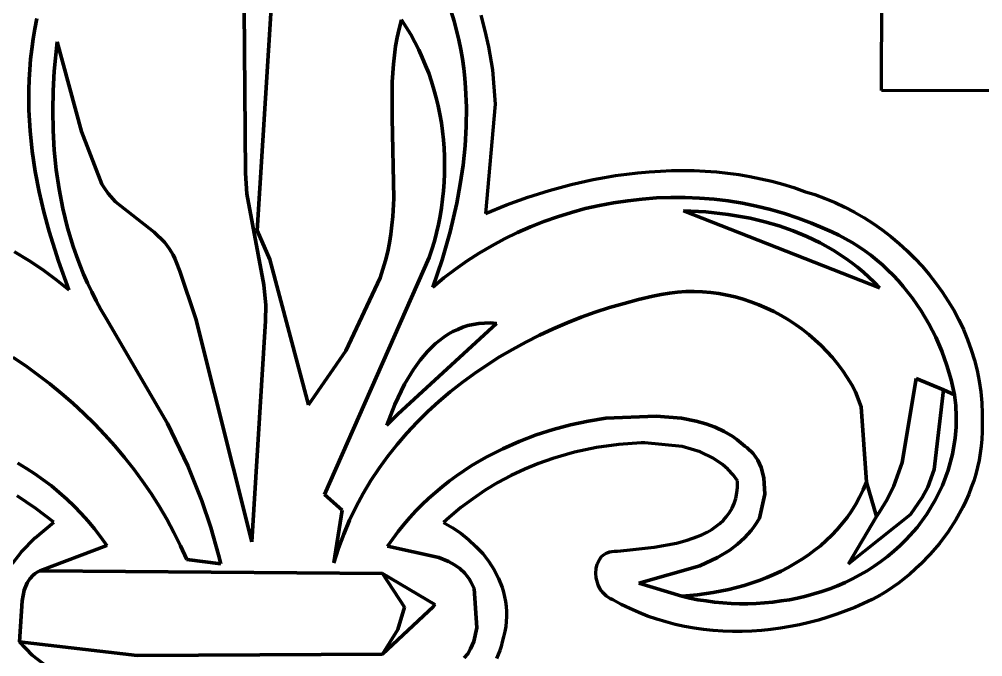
# Model space of a CAD drawing. Header units: millimetres. Extents: x 0.18 to 6.32, y 4.4 to 10.2.
# Drawn here: x 1.301 to 2.471, y 8.912 to 9.686 of the extents above; entities that cross this region are included whole.
import ezdxf

# ---------------------------------------------------------------- set-up
doc = ezdxf.new("R2010")
doc.units = ezdxf.units.MM
for name, color, linetype, lineweight in [('color#004f00ff', 7, 'CONTINUOUS', 100), ('color#0b6800ff', 7, 'CONTINUOUS', 100), ('color#86026eff', 7, 'CONTINUOUS', 100), ('color#b36001ff', 7, 'CONTINUOUS', 100), ('color#ba871eff', 7, 'CONTINUOUS', 100), ('color#fdfdfaff', 7, 'CONTINUOUS', 100)]:
    doc.layers.add(name, color=color, linetype=linetype, lineweight=lineweight)

msp = doc.modelspace()

# ---------------------------------------------------------------- linework, layer by layer
at = {"layer": 'color#004f00ff'}
for p, q in [((1.8289, 9.6841), (1.8254, 9.6955)), ((1.8612, 9.6912), (1.8662, 9.6721)), ((1.3221, 9.6871), (1.3196, 9.6748)), ((1.8319, 9.6726), (1.8289, 9.6841)), ((1.3196, 9.6748), (1.3175, 9.6625)), ((1.8346, 9.6611), (1.8319, 9.6726)), ((1.8662, 9.6721), (1.8704, 9.6528)), ((1.3175, 9.6625), (1.3157, 9.6501)), ((1.8369, 9.6496), (1.8346, 9.6611)), ((1.3157, 9.6501), (1.3143, 9.6377)), ((1.8388, 9.638), (1.8369, 9.6496)), ((1.8704, 9.6528), (1.8754, 9.625)), ((1.3143, 9.6377), (1.3133, 9.6253)), ((1.8405, 9.6263), (1.8388, 9.638)), ((1.3133, 9.6253), (1.3126, 9.6129)), ((1.8418, 9.6147), (1.8405, 9.6263)), ((1.8754, 9.625), (1.8785, 9.5832)), ((1.3126, 9.6129), (1.3122, 9.6005)), ((1.8427, 9.603), (1.8418, 9.6147)), ((1.3122, 9.6005), (1.3121, 9.5881)), ((1.8437, 9.5796), (1.8427, 9.603)), ((1.3121, 9.5881), (1.3124, 9.5757)), ((1.3124, 9.5757), (1.3138, 9.5508)), ((1.8435, 9.5561), (1.8437, 9.5796)), ((1.8785, 9.5832), (1.867, 9.4505)), ((1.3138, 9.5508), (1.3164, 9.5261)), ((1.8421, 9.5326), (1.8435, 9.5561)), ((1.8397, 9.5092), (1.8421, 9.5326)), ((1.3164, 9.5261), (1.32, 9.5014)), ((1.8363, 9.4859), (1.8397, 9.5092)), ((1.32, 9.5014), (1.3247, 9.4768)), ((1.971, 9.4854), (1.9978, 9.4915)), ((1.9978, 9.4915), (2.0113, 9.494)), ((2.0113, 9.494), (2.0248, 9.4963)), ((2.0248, 9.4963), (2.0384, 9.4982)), ((2.0384, 9.4982), (2.052, 9.4998)), ((2.052, 9.4998), (2.0656, 9.501)), ((2.0656, 9.501), (2.0793, 9.5019)), ((2.0793, 9.5019), (2.0929, 9.5024)), ((2.0929, 9.5024), (2.1066, 9.5026)), ((2.1066, 9.5026), (2.1202, 9.5024)), ((2.1202, 9.5024), (2.1338, 9.5018)), ((2.1338, 9.5018), (2.1475, 9.5008)), ((2.1475, 9.5008), (2.161, 9.4994)), ((2.161, 9.4994), (2.1746, 9.4975)), ((2.1746, 9.4975), (2.1881, 9.4953)), ((2.1881, 9.4953), (2.2015, 9.4926)), ((2.2015, 9.4926), (2.2149, 9.4894)), ((1.832, 9.4627), (1.8363, 9.4859)), ((1.9444, 9.4782), (1.971, 9.4854)), ((2.2149, 9.4894), (2.2282, 9.4858)), ((2.2282, 9.4858), (2.2414, 9.4818)), ((2.2414, 9.4818), (2.2546, 9.4772)), ((1.3247, 9.4768), (1.3303, 9.4525)), ((1.8924, 9.4607), (1.9182, 9.47)), ((1.9182, 9.47), (1.9444, 9.4782)), ((2.0571, 9.4679), (2.0397, 9.4659)), ((2.0746, 9.4692), (2.0571, 9.4679)), ((2.0921, 9.4698), (2.0746, 9.4692)), ((2.1096, 9.4698), (2.0921, 9.4698)), ((2.127, 9.4691), (2.1096, 9.4698)), ((2.1445, 9.4677), (2.127, 9.4691)), ((2.1618, 9.4656), (2.1445, 9.4677)), ((2.2546, 9.4772), (2.2671, 9.4733)), ((2.2671, 9.4733), (2.2795, 9.4687)), ((2.2795, 9.4687), (2.2916, 9.4637)), ((1.824, 9.4282), (1.832, 9.4627)), ((1.867, 9.4505), (1.8924, 9.4607)), ((1.9881, 9.4562), (1.9712, 9.4516)), ((2.0052, 9.4601), (1.9881, 9.4562)), ((2.0224, 9.4633), (2.0052, 9.4601)), ((2.0397, 9.4659), (2.0224, 9.4633)), ((2.1791, 9.4628), (2.1618, 9.4656)), ((2.1962, 9.4594), (2.1791, 9.4628)), ((2.2132, 9.4552), (2.1962, 9.4594)), ((2.2916, 9.4637), (2.3035, 9.458)), ((2.3035, 9.458), (2.3152, 9.4519)), ((1.3303, 9.4525), (1.3368, 9.4283)), ((1.9544, 9.4464), (1.9379, 9.4406)), ((1.9712, 9.4516), (1.9544, 9.4464)), ((2.23, 9.4504), (2.2132, 9.4552)), ((2.2466, 9.4448), (2.23, 9.4504)), ((2.263, 9.4386), (2.2466, 9.4448)), ((2.3152, 9.4519), (2.3266, 9.4453)), ((2.3266, 9.4453), (2.3378, 9.4381)), ((1.9216, 9.4342), (1.9056, 9.4271)), ((1.9379, 9.4406), (1.9216, 9.4342)), ((2.2792, 9.4316), (2.263, 9.4386)), ((2.3378, 9.4381), (2.3486, 9.4305)), ((1.3368, 9.4283), (1.3481, 9.3925)), ((1.8142, 9.3941), (1.824, 9.4282)), ((1.9056, 9.4271), (1.8899, 9.4195)), ((2.2877, 9.4279), (2.2792, 9.4316)), ((2.2961, 9.4239), (2.2877, 9.4279)), ((2.3043, 9.4196), (2.2961, 9.4239)), ((2.3486, 9.4305), (2.3591, 9.4225)), ((2.3591, 9.4225), (2.3692, 9.414)), ((1.8745, 9.4112), (1.8594, 9.4023)), ((1.8899, 9.4195), (1.8745, 9.4112)), ((2.3122, 9.415), (2.3043, 9.4196)), ((2.32, 9.4101), (2.3122, 9.415)), ((2.3276, 9.405), (2.32, 9.4101)), ((2.3692, 9.414), (2.379, 9.4051)), ((1.3122, 9.3933), (1.2949, 9.4036)), ((1.8594, 9.4023), (1.8447, 9.3928)), ((2.3349, 9.3995), (2.3276, 9.405)), ((2.3421, 9.3938), (2.3349, 9.3995)), ((2.379, 9.4051), (2.3884, 9.3958)), ((1.3289, 9.3821), (1.3122, 9.3933)), ((1.3481, 9.3925), (1.3609, 9.3574)), ((1.803, 9.3607), (1.8142, 9.3941)), ((1.8447, 9.3928), (1.8304, 9.3827)), ((2.349, 9.3878), (2.3421, 9.3938)), ((2.3557, 9.3816), (2.349, 9.3878)), ((2.3884, 9.3958), (2.3974, 9.3862)), ((2.3974, 9.3862), (2.406, 9.3761)), ((1.3452, 9.3701), (1.3289, 9.3821)), ((1.8304, 9.3827), (1.8164, 9.372)), ((2.3621, 9.3752), (2.3557, 9.3816)), ((2.3684, 9.3685), (2.3621, 9.3752)), ((2.406, 9.3761), (2.4141, 9.3657)), ((1.3609, 9.3574), (1.3452, 9.3701)), ((1.8164, 9.372), (1.803, 9.3607)), ((2.3744, 9.3616), (2.3684, 9.3685)), ((2.4141, 9.3657), (2.4218, 9.355)), ((2.3857, 9.3473), (2.3744, 9.3616)), ((2.4218, 9.355), (2.429, 9.344)), ((2.3961, 9.3322), (2.3857, 9.3473)), ((2.429, 9.344), (2.4356, 9.3327)), ((2.4055, 9.3164), (2.3961, 9.3322)), ((2.4356, 9.3327), (2.4418, 9.3211)), ((2.4138, 9.3), (2.4055, 9.3164)), ((2.4418, 9.3211), (2.4474, 9.3093)), ((2.4474, 9.3093), (2.4525, 9.2972)), ((2.4211, 9.2831), (2.4138, 9.3)), ((2.4525, 9.2972), (2.4569, 9.2849)), ((2.4273, 9.2658), (2.4211, 9.2831)), ((2.4569, 9.2849), (2.4608, 9.2723)), ((2.4608, 9.2723), (2.464, 9.2596)), ((2.4325, 9.2481), (2.4273, 9.2658)), ((2.464, 9.2596), (2.4666, 9.2467)), ((2.4365, 9.2302), (2.4325, 9.2481)), ((2.4666, 9.2467), (2.4686, 9.2337)), ((2.4686, 9.2337), (2.4698, 9.2205)), ((2.4381, 9.2171), (2.4365, 9.2302)), ((2.4388, 9.2039), (2.4381, 9.2171)), ((2.4698, 9.2205), (2.4704, 9.2072)), ((1.9917, 9.1981), (2.0132, 9.2015)), ((2.0132, 9.2015), (2.0743, 9.204)), ((2.0743, 9.204), (2.105, 9.2016)), ((2.105, 9.2016), (2.1229, 9.1981)), ((2.4386, 9.1907), (2.4388, 9.2039)), ((2.4704, 9.2072), (2.4702, 9.1938)), ((1.9284, 9.1813), (1.9492, 9.188)), ((1.9492, 9.188), (1.9703, 9.1936)), ((1.9703, 9.1936), (1.9917, 9.1981)), ((2.1229, 9.1981), (2.1346, 9.1949)), ((2.1346, 9.1949), (2.1459, 9.1907)), ((2.1459, 9.1907), (2.1568, 9.1855)), ((2.4375, 9.1775), (2.4386, 9.1907)), ((2.4702, 9.1938), (2.4702, 9.185)), ((1.908, 9.1735), (1.9284, 9.1813)), ((2.1568, 9.1855), (2.1672, 9.1793)), ((2.1672, 9.1793), (2.1723, 9.1758)), ((2.1723, 9.1758), (2.1772, 9.1719)), ((2.4341, 9.1579), (2.4375, 9.1775)), ((2.4698, 9.1763), (2.4691, 9.1677)), ((2.4702, 9.185), (2.4698, 9.1763)), ((1.8686, 9.1547), (1.888, 9.1646)), ((1.888, 9.1646), (1.908, 9.1735)), ((2.0018, 9.1661), (1.975, 9.1604)), ((2.0288, 9.1699), (2.0018, 9.1661)), ((2.0561, 9.1718), (2.0288, 9.1699)), ((2.0605, 9.1718), (2.0561, 9.1718)), ((2.1057, 9.1674), (2.0605, 9.1718)), ((2.1275, 9.1609), (2.1057, 9.1674)), ((2.1772, 9.1719), (2.182, 9.1677)), ((2.182, 9.1677), (2.1848, 9.1657)), ((2.1848, 9.1657), (2.192, 9.1587)), ((2.4691, 9.1677), (2.4679, 9.1591)), ((1.8591, 9.1493), (1.8686, 9.1547)), ((1.9487, 9.1528), (1.9315, 9.1466)), ((1.975, 9.1604), (1.9487, 9.1528)), ((2.1436, 9.1531), (2.1275, 9.1609)), ((2.1547, 9.1455), (2.1436, 9.1531)), ((2.192, 9.1587), (2.1976, 9.1507)), ((2.429, 9.1387), (2.4341, 9.1579)), ((2.4679, 9.1591), (2.4664, 9.1505)), ((1.2987, 9.147), (1.3093, 9.1406)), ((1.3093, 9.1406), (1.3196, 9.1339)), ((1.8406, 9.1378), (1.8497, 9.1437)), ((1.8497, 9.1437), (1.8591, 9.1493)), ((1.9315, 9.1466), (1.9147, 9.1397)), ((2.1614, 9.1396), (2.1547, 9.1455)), ((2.1976, 9.1507), (2.2017, 9.1419)), ((2.2017, 9.1419), (2.2051, 9.1293)), ((2.4646, 9.1421), (2.4624, 9.1337)), ((2.4664, 9.1505), (2.4646, 9.1421)), ((1.3196, 9.1339), (1.3298, 9.1268)), ((1.8229, 9.1251), (1.8316, 9.1316)), ((1.8316, 9.1316), (1.8406, 9.1378)), ((1.8982, 9.132), (1.8821, 9.1234)), ((1.9147, 9.1397), (1.8982, 9.132)), ((2.1676, 9.1329), (2.1614, 9.1396)), ((2.1731, 9.1254), (2.1676, 9.1329)), ((2.2051, 9.1293), (2.2061, 9.1093)), ((2.422, 9.12), (2.429, 9.1387)), ((2.4624, 9.1337), (2.4599, 9.1254)), ((1.3298, 9.1268), (1.3396, 9.1193)), ((1.3396, 9.1193), (1.3491, 9.1115)), ((1.806, 9.1115), (1.8143, 9.1184)), ((1.8143, 9.1184), (1.8229, 9.1251)), ((1.8821, 9.1234), (1.8665, 9.1141)), ((2.1722, 9.1108), (2.173, 9.1179)), ((2.173, 9.1179), (2.1731, 9.1254)), ((2.4133, 9.102), (2.422, 9.12)), ((2.457, 9.1173), (2.4539, 9.1092)), ((2.4599, 9.1254), (2.457, 9.1173)), ((1.3208, 9.0921), (1.298, 9.1075)), ((1.3491, 9.1115), (1.3584, 9.1034)), ((1.7978, 9.1042), (1.806, 9.1115)), ((1.8665, 9.1141), (1.8514, 9.1039)), ((2.1709, 9.1043), (2.1722, 9.1108)), ((2.2061, 9.1093), (2.1999, 9.0803)), ((2.4539, 9.1092), (2.4504, 9.1013)), ((1.3584, 9.1034), (1.3673, 9.0949)), ((1.3673, 9.0949), (1.376, 9.086)), ((1.7823, 9.089), (1.7899, 9.0967)), ((1.7899, 9.0967), (1.7978, 9.1042)), ((1.8514, 9.1039), (1.8368, 9.093)), ((2.1664, 9.0924), (2.1689, 9.0981)), ((2.1689, 9.0981), (2.1709, 9.1043)), ((2.403, 9.085), (2.4133, 9.102)), ((2.4467, 9.0935), (2.4383, 9.0782)), ((2.4504, 9.1013), (2.4467, 9.0935)), ((1.3425, 9.0752), (1.3208, 9.0921)), ((1.376, 9.086), (1.3842, 9.0767)), ((1.7749, 9.081), (1.7823, 9.089)), ((1.8368, 9.093), (1.8228, 9.0812)), ((2.1559, 9.0778), (2.1598, 9.0823)), ((2.1598, 9.0823), (2.1634, 9.0872)), ((2.1634, 9.0872), (2.1664, 9.0924)), ((2.3911, 9.069), (2.403, 9.085)), ((1.3199, 9.0565), (1.3425, 9.0752)), ((1.3842, 9.0767), (1.3921, 9.0671)), ((1.7609, 9.0641), (1.7677, 9.0727)), ((1.7677, 9.0727), (1.7749, 9.081)), ((1.8228, 9.0812), (1.816, 9.0751)), ((1.816, 9.0751), (1.8266, 9.0689)), ((2.1417, 9.0664), (2.1468, 9.0699)), ((2.1468, 9.0699), (2.1515, 9.0737)), ((2.1515, 9.0737), (2.1559, 9.0778)), ((2.1933, 9.07), (2.1896, 9.0653)), ((2.1967, 9.075), (2.1933, 9.07)), ((2.1999, 9.0803), (2.1967, 9.075)), ((2.4383, 9.0782), (2.4289, 9.0636)), ((1.3921, 9.0671), (1.3997, 9.0572)), ((1.7543, 9.0553), (1.7609, 9.0641)), ((1.8266, 9.0689), (1.8368, 9.062)), ((1.8368, 9.062), (1.8464, 9.0543)), ((2.1246, 9.0579), (2.1305, 9.0604)), ((2.1305, 9.0604), (2.1362, 9.0633)), ((2.1362, 9.0633), (2.1417, 9.0664)), ((2.1896, 9.0653), (2.1817, 9.0565)), ((2.3778, 9.0543), (2.3911, 9.069)), ((2.4289, 9.0636), (2.4185, 9.0496)), ((1.3034, 9.0393), (1.3199, 9.0565)), ((1.4068, 9.0469), (1.3255, 9.0163)), ((1.3997, 9.0572), (1.4068, 9.0469)), ((1.748, 9.0463), (1.7543, 9.0553)), ((1.8104, 9.0325), (1.748, 9.0463)), ((1.8464, 9.0543), (1.8553, 9.046)), ((2.0718, 9.0451), (2.0989, 9.05)), ((2.0989, 9.05), (2.112, 9.0535)), ((2.112, 9.0535), (2.1246, 9.0579)), ((2.1731, 9.0486), (2.1638, 9.0415)), ((2.1817, 9.0565), (2.1731, 9.0486)), ((2.363, 9.0402), (2.3706, 9.0471)), ((2.3706, 9.0471), (2.3778, 9.0543)), ((2.4185, 9.0496), (2.4072, 9.0364)), ((1.2925, 9.0251), (1.3034, 9.0393)), ((1.8553, 9.046), (1.8635, 9.0371)), ((1.8635, 9.0371), (1.8709, 9.0276)), ((2.008, 9.0335), (2.01, 9.0353)), ((2.01, 9.0353), (2.0122, 9.0368)), ((2.0122, 9.0368), (2.0147, 9.0382)), ((2.0147, 9.0382), (2.0175, 9.0392)), ((2.0175, 9.0392), (2.0205, 9.0399)), ((2.0205, 9.0399), (2.0237, 9.0403)), ((2.0237, 9.0403), (2.0273, 9.0403)), ((2.0273, 9.0403), (2.0391, 9.0415)), ((2.0391, 9.0415), (2.0718, 9.0451)), ((2.1638, 9.0415), (2.1488, 9.0323)), ((2.3552, 9.0337), (2.363, 9.0402)), ((2.4072, 9.0364), (2.3951, 9.0238)), ((1.822, 9.0277), (1.8104, 9.0325)), ((1.8292, 9.0237), (1.822, 9.0277)), ((1.8358, 9.019), (1.8292, 9.0237)), ((1.8709, 9.0276), (1.8773, 9.0175)), ((2.0012, 9.0191), (2.0026, 9.0245)), ((2.0026, 9.0245), (2.0048, 9.0293)), ((2.0048, 9.0293), (2.008, 9.0335)), ((2.1488, 9.0323), (2.1273, 9.0223)), ((2.3389, 9.0218), (2.3472, 9.0276)), ((2.3472, 9.0276), (2.3552, 9.0337)), ((2.3951, 9.0238), (2.3822, 9.0122)), ((1.3198, 9.013), (1.3174, 9.011)), ((1.3225, 9.0147), (1.3198, 9.013)), ((1.3255, 9.0163), (1.3225, 9.0147)), ((1.8417, 9.0133), (1.8358, 9.019)), ((1.8444, 9.0102), (1.8417, 9.0133)), ((1.8773, 9.0175), (1.8828, 9.007)), ((2.0008, 9.0135), (2.0012, 9.0191)), ((2.0013, 9.0078), (2.0008, 9.0135)), ((2.1273, 9.0223), (2.053, 9.0013)), ((2.3128, 9.0066), (2.3217, 9.0113)), ((2.3217, 9.0113), (2.3304, 9.0164)), ((2.3304, 9.0164), (2.3389, 9.0218)), ((2.3822, 9.0122), (2.3686, 9.0014)), ((1.3101, 9.0015), (1.3066, 8.9929)), ((1.3133, 9.0066), (1.3101, 9.0015)), ((1.3174, 9.011), (1.3133, 9.0066)), ((1.8469, 9.0067), (1.8444, 9.0102)), ((1.8491, 9.003), (1.8469, 9.0067)), ((1.8512, 8.999), (1.8491, 9.003)), ((1.8828, 9.007), (1.8871, 8.996)), ((2.0037, 8.9993), (2.0013, 9.0078)), ((2.053, 9.0013), (2.1054, 8.9853)), ((2.2944, 8.9982), (2.3037, 9.0022)), ((2.3037, 9.0022), (2.3128, 9.0066)), ((2.3686, 9.0014), (2.3544, 8.9915)), ((1.3066, 8.9929), (1.3041, 8.98)), ((1.853, 8.9948), (1.8512, 8.999)), ((1.8563, 8.947), (1.853, 8.9948)), ((1.8871, 8.996), (1.8888, 8.9904)), ((1.8888, 8.9904), (1.8902, 8.9847)), ((2.0063, 8.9941), (2.0037, 8.9993)), ((2.0097, 8.9894), (2.0063, 8.9941)), ((2.0138, 8.9855), (2.0097, 8.9894)), ((2.256, 8.9855), (2.2658, 8.9882)), ((2.2658, 8.9882), (2.2755, 8.9912)), ((2.2755, 8.9912), (2.285, 8.9945)), ((2.285, 8.9945), (2.2944, 8.9982)), ((2.3544, 8.9915), (2.347, 8.987)), ((1.3041, 8.98), (1.3008, 8.93)), ((1.8902, 8.9847), (1.8913, 8.9789)), ((1.8913, 8.9789), (1.8921, 8.973)), ((2.0187, 8.9824), (2.0138, 8.9855)), ((2.0214, 8.9812), (2.0187, 8.9824)), ((2.0318, 8.9755), (2.0214, 8.9812)), ((2.1054, 8.9853), (2.1152, 8.9831)), ((2.1152, 8.9831), (2.125, 8.9812)), ((2.125, 8.9812), (2.135, 8.9796)), ((2.135, 8.9796), (2.145, 8.9783)), ((2.145, 8.9783), (2.1551, 8.9773)), ((2.1551, 8.9773), (2.1652, 8.9767)), ((2.1652, 8.9767), (2.1754, 8.9763)), ((2.1754, 8.9763), (2.1856, 8.9763)), ((2.1856, 8.9763), (2.1957, 8.9767)), ((2.1957, 8.9767), (2.2059, 8.9773)), ((2.2059, 8.9773), (2.216, 8.9783)), ((2.216, 8.9783), (2.2261, 8.9796)), ((2.2261, 8.9796), (2.2362, 8.9812)), ((2.2362, 8.9812), (2.2461, 8.9832)), ((2.2461, 8.9832), (2.256, 8.9855)), ((2.3262, 8.9766), (2.3156, 8.9719)), ((2.3367, 8.9816), (2.3262, 8.9766)), ((2.347, 8.987), (2.3367, 8.9816)), ((1.8921, 8.973), (1.8925, 8.967)), ((1.8925, 8.967), (1.8925, 8.9609)), ((2.0423, 8.9703), (2.0318, 8.9755)), ((2.0531, 8.9656), (2.0423, 8.9703)), ((2.0639, 8.9613), (2.0531, 8.9656)), ((2.3047, 8.9676), (2.2937, 8.9635)), ((2.3156, 8.9719), (2.3047, 8.9676)), ((1.8922, 8.9548), (1.8915, 8.9487)), ((1.8925, 8.9609), (1.8922, 8.9548)), ((2.075, 8.9575), (2.0639, 8.9613)), ((2.0861, 8.9542), (2.075, 8.9575)), ((2.0974, 8.9512), (2.0861, 8.9542)), ((2.26, 8.9534), (2.2485, 8.9508)), ((2.2713, 8.9565), (2.26, 8.9534)), ((2.2826, 8.9598), (2.2713, 8.9565)), ((2.2937, 8.9635), (2.2826, 8.9598)), ((1.8528, 8.9304), (1.8563, 8.947)), ((1.8904, 8.9424), (1.8889, 8.9362)), ((1.8915, 8.9487), (1.8904, 8.9424)), ((2.1088, 8.9487), (2.0974, 8.9512)), ((2.1203, 8.9467), (2.1088, 8.9487)), ((2.1319, 8.945), (2.1203, 8.9467)), ((2.1435, 8.9438), (2.1319, 8.945)), ((2.1551, 8.943), (2.1435, 8.9438)), ((2.1668, 8.9426), (2.1551, 8.943)), ((2.1786, 8.9426), (2.1668, 8.9426)), ((2.1903, 8.943), (2.1786, 8.9426)), ((2.202, 8.9438), (2.1903, 8.943)), ((2.2137, 8.945), (2.202, 8.9438)), ((2.2254, 8.9466), (2.2137, 8.945)), ((2.237, 8.9485), (2.2254, 8.9466)), ((2.2485, 8.9508), (2.237, 8.9485)), ((1.3008, 8.93), (1.3161, 8.9137)), ((1.8489, 8.9213), (1.8528, 8.9304)), ((1.887, 8.9299), (1.8858, 8.9245)), ((1.8889, 8.9362), (1.887, 8.9299)), ((1.8453, 8.9156), (1.8489, 8.9213)), ((1.8843, 8.9193), (1.8825, 8.9145)), ((1.8858, 8.9245), (1.8843, 8.9193)), ((1.3161, 8.9137), (1.3368, 8.898)), ((1.841, 8.9105), (1.8453, 8.9156)), ((1.8825, 8.9145), (1.8804, 8.9098))]:
    msp.add_line(p, q, dxfattribs=at)
at = {"layer": 'color#0b6800ff'}
for p, q in [((2.3479, 9.5996), (2.3487, 9.7518)), ((5.0819, 9.5981), (2.3479, 9.5996))]:
    msp.add_line(p, q, dxfattribs=at)
at = {"layer": 'color#86026eff'}
for p, q in [((1.5753, 9.4994), (1.5738, 9.6995)), ((1.6064, 9.6998), (1.5894, 9.4295)), ((1.7621, 9.6748), (1.765, 9.6854)), ((1.765, 9.6854), (1.7707, 9.6766)), ((1.7598, 9.6641), (1.7621, 9.6748)), ((1.7707, 9.6766), (1.7761, 9.6676)), ((1.7761, 9.6676), (1.7811, 9.6585)), ((1.3431, 9.6232), (1.3468, 9.6587)), ((1.3468, 9.6587), (1.3761, 9.5501)), ((1.7578, 9.6534), (1.7598, 9.6641)), ((1.7811, 9.6585), (1.7858, 9.6492)), ((1.7563, 9.6426), (1.7578, 9.6534)), ((1.7858, 9.6492), (1.7902, 9.6398)), ((1.7537, 9.6102), (1.7551, 9.6318)), ((1.7551, 9.6318), (1.7563, 9.6426)), ((1.7902, 9.6398), (1.7942, 9.6302)), ((1.3417, 9.5993), (1.3431, 9.6232)), ((1.7942, 9.6302), (1.7979, 9.6206)), ((1.7979, 9.6206), (1.8013, 9.6108)), ((1.7535, 9.5666), (1.7537, 9.6102)), ((1.8013, 9.6108), (1.8043, 9.6009)), ((1.3412, 9.5753), (1.3417, 9.5993)), ((1.8043, 9.6009), (1.8071, 9.5909)), ((1.8071, 9.5909), (1.8095, 9.5809)), ((1.3416, 9.5513), (1.3412, 9.5753)), ((1.8095, 9.5809), (1.8116, 9.5708)), ((1.7554, 9.4684), (1.7535, 9.5666)), ((1.8116, 9.5708), (1.8133, 9.5606)), ((1.3431, 9.5274), (1.3416, 9.5513)), ((1.3761, 9.5501), (1.4011, 9.4861)), ((1.8133, 9.5606), (1.8147, 9.5503)), ((1.8147, 9.5503), (1.8159, 9.54)), ((1.8159, 9.54), (1.8167, 9.5297)), ((1.3455, 9.5035), (1.3431, 9.5274)), ((1.8167, 9.5297), (1.8171, 9.5194)), ((1.8171, 9.5194), (1.8173, 9.509)), ((1.349, 9.4798), (1.3455, 9.5035)), ((1.8173, 9.509), (1.8172, 9.4986)), ((1.5769, 9.4744), (1.5753, 9.4994)), ((1.8172, 9.4986), (1.8167, 9.4883)), ((1.3536, 9.4563), (1.349, 9.4798)), ((1.4011, 9.4861), (1.4033, 9.4821)), ((1.4033, 9.4821), (1.4085, 9.4745)), ((1.8167, 9.4883), (1.8159, 9.4779)), ((1.4085, 9.4745), (1.4176, 9.4644)), ((1.5978, 9.3638), (1.5769, 9.4744)), ((1.7543, 9.4468), (1.7554, 9.4684)), ((1.8149, 9.4676), (1.8135, 9.4573)), ((1.8159, 9.4779), (1.8149, 9.4676)), ((1.3593, 9.4331), (1.3536, 9.4563)), ((1.4176, 9.4644), (1.4644, 9.4275)), ((1.8135, 9.4573), (1.8118, 9.447)), ((1.7533, 9.436), (1.7543, 9.4468)), ((1.8118, 9.447), (1.8098, 9.4368)), ((1.3661, 9.4103), (1.3593, 9.4331)), ((1.7519, 9.4253), (1.7533, 9.436)), ((1.8098, 9.4368), (1.8074, 9.4267)), ((1.4644, 9.4275), (1.4773, 9.4149)), ((1.5894, 9.4295), (1.6048, 9.3945)), ((1.7502, 9.4146), (1.7519, 9.4253)), ((1.8074, 9.4267), (1.8048, 9.4166)), ((1.37, 9.399), (1.3661, 9.4103)), ((1.4773, 9.4149), (1.4828, 9.4078)), ((1.7481, 9.404), (1.7502, 9.4146)), ((1.8048, 9.4166), (1.8019, 9.4066)), ((1.3742, 9.3878), (1.37, 9.399)), ((1.4828, 9.4078), (1.4875, 9.4)), ((1.4875, 9.4), (1.4895, 9.3958)), ((1.7455, 9.3934), (1.7481, 9.404)), ((1.8019, 9.4066), (1.7987, 9.3967)), ((1.3787, 9.3767), (1.3742, 9.3878)), ((1.4895, 9.3958), (1.4913, 9.3914)), ((1.4913, 9.3914), (1.4956, 9.3801)), ((1.6048, 9.3945), (1.652, 9.2177)), ((1.7987, 9.3967), (1.6714, 9.109)), ((1.7424, 9.3828), (1.7455, 9.3934)), ((1.3834, 9.3658), (1.3787, 9.3767)), ((1.4956, 9.3801), (1.515, 9.3225)), ((1.7388, 9.3723), (1.7424, 9.3828)), ((1.3886, 9.355), (1.3834, 9.3658)), ((1.6, 9.339), (1.5978, 9.3638)), ((1.6973, 9.2835), (1.7388, 9.3723)), ((1.394, 9.3443), (1.3886, 9.355)), ((2.0703, 9.3497), (2.0802, 9.352)), ((2.0802, 9.352), (2.0903, 9.3537)), ((2.0903, 9.3537), (2.1003, 9.3549)), ((2.1003, 9.3549), (2.1104, 9.3555)), ((2.1104, 9.3555), (2.1205, 9.3557)), ((2.1205, 9.3557), (2.1305, 9.3553)), ((2.1305, 9.3553), (2.1405, 9.3544)), ((2.1405, 9.3544), (2.1505, 9.3531)), ((2.1505, 9.3531), (2.1604, 9.3513)), ((2.1604, 9.3513), (2.1702, 9.349)), ((1.3998, 9.3338), (1.394, 9.3443)), ((1.5997, 9.3201), (1.6, 9.339)), ((2.0177, 9.336), (2.0352, 9.3411)), ((2.0352, 9.3411), (2.0527, 9.3457)), ((2.0527, 9.3457), (2.0703, 9.3497)), ((2.1702, 9.349), (2.1799, 9.3462)), ((2.1799, 9.3462), (2.1894, 9.3431)), ((2.1894, 9.3431), (2.1989, 9.3395)), ((2.1989, 9.3395), (2.2081, 9.3355)), ((1.4058, 9.3234), (1.3998, 9.3338)), ((1.9831, 9.3242), (2.0003, 9.3304)), ((2.0003, 9.3304), (2.0177, 9.336)), ((2.2081, 9.3355), (2.2172, 9.3311)), ((2.2172, 9.3311), (2.2261, 9.3263)), ((1.4807, 9.1951), (1.4058, 9.3234)), ((1.515, 9.3225), (1.5833, 9.0515)), ((1.5833, 9.0515), (1.5997, 9.3201)), ((1.8804, 9.3168), (1.7605, 9.2067)), ((1.8456, 9.3141), (1.8521, 9.3156)), ((1.8521, 9.3156), (1.8589, 9.3167)), ((1.8589, 9.3167), (1.8658, 9.3172)), ((1.8658, 9.3172), (1.873, 9.3173)), ((1.873, 9.3173), (1.8804, 9.3168)), ((1.9492, 9.3102), (1.966, 9.3174)), ((1.966, 9.3174), (1.9831, 9.3242)), ((2.2261, 9.3263), (2.2348, 9.3211)), ((2.2348, 9.3211), (2.2433, 9.3156)), ((2.2433, 9.3156), (2.2515, 9.3097)), ((1.8217, 9.3036), (1.8274, 9.3068)), ((1.8274, 9.3068), (1.8332, 9.3096)), ((1.8332, 9.3096), (1.8393, 9.3121)), ((1.8393, 9.3121), (1.8456, 9.3141)), ((1.9325, 9.3024), (1.9492, 9.3102)), ((2.2515, 9.3097), (2.2595, 9.3034)), ((1.8059, 9.2918), (1.8109, 9.296)), ((1.8109, 9.296), (1.8162, 9.3)), ((1.8162, 9.3), (1.8217, 9.3036)), ((1.8999, 9.2853), (1.9161, 9.2941)), ((1.9161, 9.2941), (1.9325, 9.3024)), ((2.2595, 9.3034), (2.2671, 9.2968)), ((2.2671, 9.2968), (2.2745, 9.2899)), ((1.652, 9.2177), (1.6973, 9.2835)), ((1.7875, 9.2721), (1.7963, 9.2825)), ((1.7963, 9.2825), (1.801, 9.2873)), ((1.801, 9.2873), (1.8059, 9.2918)), ((1.884, 9.276), (1.8999, 9.2853)), ((2.2745, 9.2899), (2.2816, 9.2827)), ((2.2816, 9.2827), (2.2883, 9.2752)), ((1.2933, 9.2752), (1.3084, 9.2651)), ((1.7795, 9.261), (1.7875, 9.2721)), ((1.8685, 9.2662), (1.884, 9.276)), ((2.2883, 9.2752), (2.2947, 9.2674)), ((1.3084, 9.2651), (1.3233, 9.2544)), ((1.7687, 9.2431), (1.7795, 9.261)), ((1.8534, 9.2559), (1.8685, 9.2662)), ((2.2947, 9.2674), (2.3008, 9.2593)), ((2.3008, 9.2593), (2.3064, 9.2509)), ((1.3233, 9.2544), (1.3378, 9.2434)), ((1.8386, 9.245), (1.8534, 9.2559)), ((2.3064, 9.2509), (2.3117, 9.2423)), ((2.3731, 9.1478), (2.39, 9.2498)), ((2.39, 9.2498), (2.4232, 9.2362)), ((1.3378, 9.2434), (1.3519, 9.2318)), ((1.7567, 9.2182), (1.7687, 9.2431)), ((1.8103, 9.2219), (1.8242, 9.2337)), ((1.8242, 9.2337), (1.8386, 9.245)), ((2.3117, 9.2423), (2.3165, 9.2335)), ((2.4232, 9.2362), (2.412, 9.1394)), ((1.3519, 9.2318), (1.3657, 9.2199)), ((1.7969, 9.2096), (1.8103, 9.2219)), ((2.3165, 9.2335), (2.3234, 9.2155)), ((1.3657, 9.2199), (1.3791, 9.2075)), ((1.7472, 9.1932), (1.7567, 9.2182)), ((2.3234, 9.2155), (2.3296, 9.1238)), ((1.3791, 9.2075), (1.3921, 9.1947)), ((1.7605, 9.2067), (1.7472, 9.1932)), ((1.7839, 9.1969), (1.7969, 9.2096)), ((2.0132, 9.2015), (1.9917, 9.1981)), ((2.0743, 9.204), (2.0132, 9.2015)), ((2.105, 9.2016), (2.0743, 9.204)), ((2.1229, 9.1981), (2.105, 9.2016)), ((1.3921, 9.1947), (1.4046, 9.1815)), ((1.5052, 9.1436), (1.4807, 9.1951)), ((1.7715, 9.1836), (1.7839, 9.1969)), ((1.9492, 9.188), (1.9284, 9.1813)), ((1.9703, 9.1936), (1.9492, 9.188)), ((1.9917, 9.1981), (1.9703, 9.1936)), ((2.1346, 9.1949), (2.1229, 9.1981)), ((2.1459, 9.1907), (2.1346, 9.1949)), ((2.1568, 9.1855), (2.1459, 9.1907)), ((1.4046, 9.1815), (1.4168, 9.168)), ((1.7596, 9.1699), (1.7715, 9.1836)), ((1.9284, 9.1813), (1.908, 9.1735)), ((2.1672, 9.1793), (2.1568, 9.1855)), ((2.1723, 9.1758), (2.1672, 9.1793)), ((2.1772, 9.1719), (2.1723, 9.1758)), ((1.4168, 9.168), (1.4285, 9.154)), ((1.7484, 9.1557), (1.7596, 9.1699)), ((1.888, 9.1646), (1.8686, 9.1547)), ((1.908, 9.1735), (1.888, 9.1646)), ((2.182, 9.1677), (2.1772, 9.1719)), ((2.1848, 9.1657), (2.182, 9.1677)), ((2.192, 9.1587), (2.1848, 9.1657)), ((1.4285, 9.154), (1.4397, 9.1397)), ((1.7377, 9.141), (1.7484, 9.1557)), ((1.8686, 9.1547), (1.8591, 9.1493)), ((2.1976, 9.1507), (2.192, 9.1587)), ((1.3093, 9.1406), (1.2987, 9.147)), ((1.3196, 9.1339), (1.3093, 9.1406)), ((1.5223, 9.1013), (1.5052, 9.1436)), ((1.7277, 9.1259), (1.7377, 9.141)), ((1.8497, 9.1437), (1.8406, 9.1378)), ((1.8591, 9.1493), (1.8497, 9.1437)), ((2.2017, 9.1419), (2.1976, 9.1507)), ((2.2051, 9.1293), (2.2017, 9.1419)), ((2.3629, 9.1194), (2.3731, 9.1478)), ((1.3298, 9.1268), (1.3196, 9.1339)), ((1.4397, 9.1397), (1.4505, 9.125)), ((1.8316, 9.1316), (1.8229, 9.1251)), ((1.8406, 9.1378), (1.8316, 9.1316)), ((2.2061, 9.1093), (2.2051, 9.1293)), ((2.412, 9.1394), (2.4041, 9.1178)), ((1.3396, 9.1193), (1.3298, 9.1268)), ((1.3491, 9.1115), (1.3396, 9.1193)), ((1.4505, 9.125), (1.4607, 9.11)), ((1.7184, 9.1103), (1.7277, 9.1259)), ((1.8143, 9.1184), (1.806, 9.1115)), ((1.8229, 9.1251), (1.8143, 9.1184)), ((2.3296, 9.1238), (2.3257, 9.1146)), ((2.3549, 9.103), (2.3629, 9.1194)), ((2.4041, 9.1178), (2.3974, 9.1054)), ((1.3584, 9.1034), (1.3491, 9.1115)), ((1.4607, 9.11), (1.4705, 9.0946)), ((1.6714, 9.109), (1.693, 9.0901)), ((1.7098, 9.0943), (1.7184, 9.1103)), ((1.806, 9.1115), (1.7978, 9.1042)), ((2.1999, 9.0803), (2.2061, 9.1093)), ((2.3214, 9.1057), (2.3167, 9.0972)), ((2.3257, 9.1146), (2.3214, 9.1057)), ((2.3974, 9.1054), (2.383, 9.0846)), ((1.3673, 9.0949), (1.3584, 9.1034)), ((1.376, 9.086), (1.3673, 9.0949)), ((1.4705, 9.0946), (1.4797, 9.0789)), ((1.5333, 9.0689), (1.5223, 9.1013)), ((1.7019, 9.0778), (1.7098, 9.0943)), ((1.7899, 9.0967), (1.7823, 9.089)), ((1.7978, 9.1042), (1.7899, 9.0967)), ((2.3167, 9.0972), (2.3116, 9.0889)), ((2.3453, 9.0873), (2.3549, 9.103)), ((1.3842, 9.0767), (1.376, 9.086)), ((1.693, 9.0901), (1.6828, 9.0258)), ((1.7823, 9.089), (1.7749, 9.081)), ((2.3116, 9.0889), (2.3061, 9.0811)), ((2.383, 9.0846), (2.3079, 9.0248)), ((2.3079, 9.0248), (2.3418, 9.0822)), ((2.3418, 9.0822), (2.3453, 9.0873)), ((1.3921, 9.0671), (1.3842, 9.0767)), ((1.4797, 9.0789), (1.4884, 9.0629)), ((1.6947, 9.0609), (1.7019, 9.0778)), ((1.7677, 9.0727), (1.7609, 9.0641)), ((1.7749, 9.081), (1.7677, 9.0727)), ((2.1896, 9.0653), (2.1933, 9.07)), ((2.1933, 9.07), (2.1967, 9.075)), ((2.1967, 9.075), (2.1999, 9.0803)), ((2.3003, 9.0736), (2.2941, 9.0664)), ((2.3061, 9.0811), (2.3003, 9.0736)), ((1.3997, 9.0572), (1.3921, 9.0671)), ((1.4884, 9.0629), (1.4965, 9.0466)), ((1.5427, 9.0358), (1.5333, 9.0689)), ((1.6884, 9.0436), (1.6947, 9.0609)), ((1.7609, 9.0641), (1.7543, 9.0553)), ((2.1817, 9.0565), (2.1896, 9.0653)), ((2.2876, 9.0595), (2.2808, 9.0529)), ((2.2941, 9.0664), (2.2876, 9.0595)), ((1.3255, 9.0163), (1.4068, 9.0469)), ((1.4068, 9.0469), (1.3997, 9.0572)), ((1.4965, 9.0466), (1.504, 9.03)), ((1.7543, 9.0553), (1.748, 9.0463)), ((1.748, 9.0463), (1.8104, 9.0325)), ((2.1638, 9.0415), (2.1731, 9.0486)), ((2.1731, 9.0486), (2.1817, 9.0565)), ((2.2737, 9.0467), (2.2663, 9.0408)), ((2.2808, 9.0529), (2.2737, 9.0467)), ((1.5454, 9.0247), (1.5427, 9.0358)), ((1.6828, 9.0258), (1.6884, 9.0436)), ((2.1488, 9.0323), (2.1638, 9.0415)), ((2.2587, 9.0352), (2.2508, 9.03)), ((2.2663, 9.0408), (2.2587, 9.0352)), ((1.504, 9.03), (1.5454, 9.0247)), ((1.8104, 9.0325), (1.822, 9.0277)), ((1.822, 9.0277), (1.8292, 9.0237)), ((1.8292, 9.0237), (1.8358, 9.019)), ((2.1273, 9.0223), (2.1488, 9.0323)), ((2.2427, 9.025), (2.2344, 9.0203)), ((2.2508, 9.03), (2.2427, 9.025)), ((1.742, 9.013), (1.3255, 9.0163)), ((1.8053, 8.9754), (1.742, 9.013)), ((1.8358, 9.019), (1.8417, 9.0133)), ((1.8417, 9.0133), (1.8444, 9.0102)), ((2.053, 9.0013), (2.1273, 9.0223)), ((2.2173, 9.0119), (2.2085, 9.0081)), ((2.2259, 9.016), (2.2173, 9.0119)), ((2.2344, 9.0203), (2.2259, 9.016)), ((1.8444, 9.0102), (1.8469, 9.0067)), ((1.8469, 9.0067), (1.8491, 9.003)), ((1.8491, 9.003), (1.8512, 8.999)), ((2.1054, 8.9853), (2.053, 9.0013)), ((2.1995, 9.0047), (2.1812, 8.9986)), ((2.2085, 9.0081), (2.1995, 9.0047)), ((1.8512, 8.999), (1.853, 8.9948)), ((1.853, 8.9948), (1.8563, 8.947)), ((2.1435, 8.9898), (2.1245, 8.987)), ((2.1625, 8.9936), (2.1435, 8.9898)), ((2.1812, 8.9986), (2.1625, 8.9936)), ((2.1245, 8.987), (2.1054, 8.9853)), ((1.742, 8.9149), (1.8037, 8.9728)), ((1.8037, 8.9728), (1.8053, 8.9754)), ((1.8563, 8.947), (1.8528, 8.9304)), ((1.3161, 8.9137), (1.3008, 8.93)), ((1.3008, 8.93), (1.4437, 8.9133)), ((1.8528, 8.9304), (1.8489, 8.9213)), ((1.8489, 8.9213), (1.8453, 8.9156)), ((1.3368, 8.898), (1.3161, 8.9137)), ((1.4437, 8.9133), (1.742, 8.9149)), ((1.8453, 8.9156), (1.841, 8.9105))]:
    msp.add_line(p, q, dxfattribs=at)
at = {"layer": 'color#b36001ff'}
for p, q in [((2.412, 9.1394), (2.4232, 9.2362)), ((2.4232, 9.2362), (2.4365, 9.2302)), ((2.4365, 9.2302), (2.4381, 9.2171)), ((2.4381, 9.2171), (2.4388, 9.2039)), ((2.4388, 9.2039), (2.4386, 9.1907)), ((2.4386, 9.1907), (2.4375, 9.1775)), ((2.4375, 9.1775), (2.4341, 9.1579)), ((2.4341, 9.1579), (2.429, 9.1387)), ((2.4041, 9.1178), (2.412, 9.1394)), ((2.429, 9.1387), (2.422, 9.12)), ((2.3257, 9.1146), (2.3296, 9.1238)), ((2.3296, 9.1238), (2.3418, 9.0822)), ((2.3974, 9.1054), (2.4041, 9.1178)), ((2.422, 9.12), (2.4133, 9.102)), ((2.3167, 9.0972), (2.3214, 9.1057)), ((2.3214, 9.1057), (2.3257, 9.1146)), ((2.383, 9.0846), (2.3974, 9.1054)), ((2.3116, 9.0889), (2.3167, 9.0972)), ((2.4133, 9.102), (2.403, 9.085)), ((2.3061, 9.0811), (2.3116, 9.0889)), ((2.3079, 9.0248), (2.383, 9.0846)), ((2.3418, 9.0822), (2.3079, 9.0248)), ((2.403, 9.085), (2.3911, 9.069)), ((2.2941, 9.0664), (2.3003, 9.0736)), ((2.3003, 9.0736), (2.3061, 9.0811)), ((2.2808, 9.0529), (2.2876, 9.0595)), ((2.2876, 9.0595), (2.2941, 9.0664)), ((2.3911, 9.069), (2.3778, 9.0543)), ((2.2663, 9.0408), (2.2737, 9.0467)), ((2.2737, 9.0467), (2.2808, 9.0529)), ((2.3706, 9.0471), (2.363, 9.0402)), ((2.3778, 9.0543), (2.3706, 9.0471)), ((2.2508, 9.03), (2.2587, 9.0352)), ((2.2587, 9.0352), (2.2663, 9.0408)), ((2.363, 9.0402), (2.3552, 9.0337)), ((2.2344, 9.0203), (2.2427, 9.025)), ((2.2427, 9.025), (2.2508, 9.03)), ((2.3472, 9.0276), (2.3389, 9.0218)), ((2.3552, 9.0337), (2.3472, 9.0276)), ((2.2085, 9.0081), (2.2173, 9.0119)), ((2.2173, 9.0119), (2.2259, 9.016)), ((2.2259, 9.016), (2.2344, 9.0203)), ((2.3217, 9.0113), (2.3128, 9.0066)), ((2.3304, 9.0164), (2.3217, 9.0113)), ((2.3389, 9.0218), (2.3304, 9.0164)), ((2.1812, 8.9986), (2.1995, 9.0047)), ((2.1995, 9.0047), (2.2085, 9.0081)), ((2.3037, 9.0022), (2.2944, 8.9982)), ((2.3128, 9.0066), (2.3037, 9.0022)), ((2.1245, 8.987), (2.1435, 8.9898)), ((2.1435, 8.9898), (2.1625, 8.9936)), ((2.1625, 8.9936), (2.1812, 8.9986)), ((2.2658, 8.9882), (2.256, 8.9855)), ((2.2755, 8.9912), (2.2658, 8.9882)), ((2.285, 8.9945), (2.2755, 8.9912)), ((2.2944, 8.9982), (2.285, 8.9945)), ((2.1054, 8.9853), (2.1245, 8.987)), ((2.1152, 8.9831), (2.1054, 8.9853)), ((2.125, 8.9812), (2.1152, 8.9831)), ((2.135, 8.9796), (2.125, 8.9812)), ((2.145, 8.9783), (2.135, 8.9796)), ((2.1551, 8.9773), (2.145, 8.9783)), ((2.1652, 8.9767), (2.1551, 8.9773)), ((2.1754, 8.9763), (2.1652, 8.9767)), ((2.1856, 8.9763), (2.1754, 8.9763)), ((2.1957, 8.9767), (2.1856, 8.9763)), ((2.2059, 8.9773), (2.1957, 8.9767)), ((2.216, 8.9783), (2.2059, 8.9773)), ((2.2261, 8.9796), (2.216, 8.9783)), ((2.2362, 8.9812), (2.2261, 8.9796)), ((2.2461, 8.9832), (2.2362, 8.9812)), ((2.256, 8.9855), (2.2461, 8.9832))]:
    msp.add_line(p, q, dxfattribs=at)
at = {"layer": 'color#ba871eff'}
for p, q in [((1.5738, 9.6995), (1.5753, 9.4994)), ((1.5894, 9.4295), (1.6064, 9.6998)), ((1.8254, 9.6955), (1.8289, 9.6841)), ((1.3196, 9.6748), (1.3221, 9.6871)), ((1.765, 9.6854), (1.7621, 9.6748)), ((1.7707, 9.6766), (1.765, 9.6854)), ((1.8289, 9.6841), (1.8319, 9.6726)), ((1.3175, 9.6625), (1.3196, 9.6748)), ((1.7621, 9.6748), (1.7598, 9.6641)), ((1.7761, 9.6676), (1.7707, 9.6766)), ((1.7811, 9.6585), (1.7761, 9.6676)), ((1.8319, 9.6726), (1.8346, 9.6611)), ((1.3157, 9.6501), (1.3175, 9.6625)), ((1.3468, 9.6587), (1.3431, 9.6232)), ((1.3761, 9.5501), (1.3468, 9.6587)), ((1.7598, 9.6641), (1.7578, 9.6534)), ((1.7858, 9.6492), (1.7811, 9.6585)), ((1.8346, 9.6611), (1.8369, 9.6496)), ((1.3143, 9.6377), (1.3157, 9.6501)), ((1.7578, 9.6534), (1.7563, 9.6426)), ((1.7902, 9.6398), (1.7858, 9.6492)), ((1.8369, 9.6496), (1.8388, 9.638)), ((1.3133, 9.6253), (1.3143, 9.6377)), ((1.7551, 9.6318), (1.7537, 9.6102)), ((1.7563, 9.6426), (1.7551, 9.6318)), ((1.7942, 9.6302), (1.7902, 9.6398)), ((1.8388, 9.638), (1.8405, 9.6263)), ((1.3126, 9.6129), (1.3133, 9.6253)), ((1.3431, 9.6232), (1.3417, 9.5993)), ((1.7979, 9.6206), (1.7942, 9.6302)), ((1.8013, 9.6108), (1.7979, 9.6206)), ((1.8405, 9.6263), (1.8418, 9.6147)), ((1.3122, 9.6005), (1.3126, 9.6129)), ((1.7537, 9.6102), (1.7535, 9.5666)), ((1.8043, 9.6009), (1.8013, 9.6108)), ((1.8418, 9.6147), (1.8427, 9.603)), ((1.3121, 9.5881), (1.3122, 9.6005)), ((1.3417, 9.5993), (1.3412, 9.5753)), ((1.8071, 9.5909), (1.8043, 9.6009)), ((1.8427, 9.603), (1.8437, 9.5796)), ((1.3124, 9.5757), (1.3121, 9.5881)), ((1.8095, 9.5809), (1.8071, 9.5909)), ((1.3138, 9.5508), (1.3124, 9.5757)), ((1.3412, 9.5753), (1.3416, 9.5513)), ((1.8116, 9.5708), (1.8095, 9.5809)), ((1.8437, 9.5796), (1.8435, 9.5561)), ((1.7535, 9.5666), (1.7554, 9.4684)), ((1.8133, 9.5606), (1.8116, 9.5708)), ((1.3164, 9.5261), (1.3138, 9.5508)), ((1.3416, 9.5513), (1.3431, 9.5274)), ((1.4011, 9.4861), (1.3761, 9.5501)), ((1.8147, 9.5503), (1.8133, 9.5606)), ((1.8159, 9.54), (1.8147, 9.5503)), ((1.8435, 9.5561), (1.8421, 9.5326)), ((1.8167, 9.5297), (1.8159, 9.54)), ((1.3431, 9.5274), (1.3455, 9.5035)), ((1.8171, 9.5194), (1.8167, 9.5297)), ((1.8421, 9.5326), (1.8397, 9.5092)), ((1.32, 9.5014), (1.3164, 9.5261)), ((1.8173, 9.509), (1.8171, 9.5194)), ((1.3455, 9.5035), (1.349, 9.4798)), ((1.8172, 9.4986), (1.8173, 9.509)), ((1.8397, 9.5092), (1.8363, 9.4859)), ((1.3247, 9.4768), (1.32, 9.5014)), ((1.5753, 9.4994), (1.5769, 9.4744)), ((1.8167, 9.4883), (1.8172, 9.4986)), ((1.349, 9.4798), (1.3536, 9.4563)), ((1.4033, 9.4821), (1.4011, 9.4861)), ((1.4085, 9.4745), (1.4033, 9.4821)), ((1.8159, 9.4779), (1.8167, 9.4883)), ((1.8363, 9.4859), (1.832, 9.4627)), ((1.3303, 9.4525), (1.3247, 9.4768)), ((1.4176, 9.4644), (1.4085, 9.4745)), ((1.5769, 9.4744), (1.5978, 9.3638)), ((1.7554, 9.4684), (1.7543, 9.4468)), ((1.8135, 9.4573), (1.8149, 9.4676)), ((1.8149, 9.4676), (1.8159, 9.4779)), ((2.0397, 9.4659), (2.0571, 9.4679)), ((2.0571, 9.4679), (2.0746, 9.4692)), ((2.0746, 9.4692), (2.0921, 9.4698)), ((2.0921, 9.4698), (2.1096, 9.4698)), ((2.1096, 9.4698), (2.127, 9.4691)), ((2.127, 9.4691), (2.1445, 9.4677)), ((2.1445, 9.4677), (2.1618, 9.4656)), ((1.3536, 9.4563), (1.3593, 9.4331)), ((1.4644, 9.4275), (1.4176, 9.4644)), ((1.8118, 9.447), (1.8135, 9.4573)), ((1.832, 9.4627), (1.824, 9.4282)), ((1.9712, 9.4516), (1.9881, 9.4562)), ((1.9881, 9.4562), (2.0052, 9.4601)), ((2.0052, 9.4601), (2.0224, 9.4633)), ((2.0224, 9.4633), (2.0397, 9.4659)), ((2.1618, 9.4656), (2.1791, 9.4628)), ((2.1791, 9.4628), (2.1962, 9.4594)), ((2.1962, 9.4594), (2.2132, 9.4552)), ((1.3368, 9.4283), (1.3303, 9.4525)), ((1.7543, 9.4468), (1.7533, 9.436)), ((1.8098, 9.4368), (1.8118, 9.447)), ((1.9379, 9.4406), (1.9544, 9.4464)), ((1.9544, 9.4464), (1.9712, 9.4516)), ((2.1076, 9.4534), (2.3456, 9.3601)), ((2.1346, 9.4522), (2.1076, 9.4534)), ((2.1616, 9.4492), (2.1346, 9.4522)), ((2.1885, 9.4445), (2.1616, 9.4492)), ((2.2062, 9.4403), (2.1885, 9.4445)), ((2.2132, 9.4552), (2.23, 9.4504)), ((2.23, 9.4504), (2.2466, 9.4448)), ((2.2466, 9.4448), (2.263, 9.4386)), ((1.3593, 9.4331), (1.3661, 9.4103)), ((1.7533, 9.436), (1.7519, 9.4253)), ((1.8074, 9.4267), (1.8098, 9.4368)), ((1.9056, 9.4271), (1.9216, 9.4342)), ((1.9216, 9.4342), (1.9379, 9.4406)), ((2.2236, 9.4352), (2.2062, 9.4403)), ((2.2407, 9.4292), (2.2236, 9.4352)), ((2.263, 9.4386), (2.2792, 9.4316)), ((1.3481, 9.3925), (1.3368, 9.4283)), ((1.4773, 9.4149), (1.4644, 9.4275)), ((1.6048, 9.3945), (1.5894, 9.4295)), ((1.7519, 9.4253), (1.7502, 9.4146)), ((1.8048, 9.4166), (1.8074, 9.4267)), ((1.824, 9.4282), (1.8142, 9.3941)), ((1.8899, 9.4195), (1.9056, 9.4271)), ((2.2574, 9.4223), (2.2407, 9.4292)), ((2.2736, 9.4145), (2.2574, 9.4223)), ((2.2792, 9.4316), (2.2877, 9.4279)), ((2.2877, 9.4279), (2.2961, 9.4239)), ((2.2961, 9.4239), (2.3043, 9.4196)), ((1.3661, 9.4103), (1.37, 9.399)), ((1.4828, 9.4078), (1.4773, 9.4149)), ((1.7502, 9.4146), (1.7481, 9.404)), ((1.8019, 9.4066), (1.8048, 9.4166)), ((1.8594, 9.4023), (1.8745, 9.4112)), ((1.8745, 9.4112), (1.8899, 9.4195)), ((2.2894, 9.4057), (2.2736, 9.4145)), ((2.3043, 9.4196), (2.3122, 9.415)), ((2.3122, 9.415), (2.32, 9.4101)), ((2.32, 9.4101), (2.3276, 9.405)), ((1.2949, 9.4036), (1.3122, 9.3933)), ((1.37, 9.399), (1.3742, 9.3878)), ((1.4875, 9.4), (1.4828, 9.4078)), ((1.4895, 9.3958), (1.4875, 9.4)), ((1.7481, 9.404), (1.7455, 9.3934)), ((1.7987, 9.3967), (1.8019, 9.4066)), ((1.8447, 9.3928), (1.8594, 9.4023)), ((2.3045, 9.3958), (2.2894, 9.4057)), ((2.3276, 9.405), (2.3349, 9.3995)), ((2.3349, 9.3995), (2.3421, 9.3938)), ((1.3122, 9.3933), (1.3289, 9.3821)), ((1.3609, 9.3574), (1.3481, 9.3925)), ((1.3742, 9.3878), (1.3787, 9.3767)), ((1.4913, 9.3914), (1.4895, 9.3958)), ((1.4956, 9.3801), (1.4913, 9.3914)), ((1.652, 9.2177), (1.6048, 9.3945)), ((1.6714, 9.109), (1.7987, 9.3967)), ((1.7455, 9.3934), (1.7424, 9.3828)), ((1.8142, 9.3941), (1.803, 9.3607)), ((1.8304, 9.3827), (1.8447, 9.3928)), ((2.3118, 9.3905), (2.3045, 9.3958)), ((2.3189, 9.385), (2.3118, 9.3905)), ((2.3421, 9.3938), (2.349, 9.3878)), ((2.349, 9.3878), (2.3557, 9.3816)), ((1.3289, 9.3821), (1.3452, 9.3701)), ((1.3787, 9.3767), (1.3834, 9.3658)), ((1.515, 9.3225), (1.4956, 9.3801)), ((1.7424, 9.3828), (1.7388, 9.3723)), ((1.8164, 9.372), (1.8304, 9.3827)), ((2.3259, 9.3792), (2.3189, 9.385)), ((2.3327, 9.3731), (2.3259, 9.3792)), ((2.3557, 9.3816), (2.3621, 9.3752)), ((2.3621, 9.3752), (2.3684, 9.3685)), ((1.3452, 9.3701), (1.3609, 9.3574)), ((1.3834, 9.3658), (1.3886, 9.355)), ((1.5978, 9.3638), (1.6, 9.339)), ((1.7388, 9.3723), (1.6973, 9.2835)), ((1.803, 9.3607), (1.8164, 9.372)), ((2.3392, 9.3667), (2.3327, 9.3731)), ((2.3456, 9.3601), (2.3392, 9.3667)), ((2.3684, 9.3685), (2.3744, 9.3616)), ((1.3886, 9.355), (1.394, 9.3443)), ((2.0802, 9.352), (2.0703, 9.3497)), ((2.0903, 9.3537), (2.0802, 9.352)), ((2.1003, 9.3549), (2.0903, 9.3537)), ((2.1104, 9.3555), (2.1003, 9.3549)), ((2.1205, 9.3557), (2.1104, 9.3555)), ((2.1305, 9.3553), (2.1205, 9.3557)), ((2.1405, 9.3544), (2.1305, 9.3553)), ((2.1505, 9.3531), (2.1405, 9.3544)), ((2.1604, 9.3513), (2.1505, 9.3531)), ((2.1702, 9.349), (2.1604, 9.3513)), ((2.3744, 9.3616), (2.3857, 9.3473)), ((1.394, 9.3443), (1.3998, 9.3338)), ((1.6, 9.339), (1.5997, 9.3201)), ((2.0352, 9.3411), (2.0177, 9.336)), ((2.0527, 9.3457), (2.0352, 9.3411)), ((2.0703, 9.3497), (2.0527, 9.3457)), ((2.1799, 9.3462), (2.1702, 9.349)), ((2.1894, 9.3431), (2.1799, 9.3462)), ((2.1989, 9.3395), (2.1894, 9.3431)), ((2.2081, 9.3355), (2.1989, 9.3395)), ((2.3857, 9.3473), (2.3961, 9.3322)), ((1.3998, 9.3338), (1.4058, 9.3234)), ((2.0003, 9.3304), (1.9831, 9.3242)), ((2.0177, 9.336), (2.0003, 9.3304)), ((2.2172, 9.3311), (2.2081, 9.3355)), ((2.2261, 9.3263), (2.2172, 9.3311)), ((2.3961, 9.3322), (2.4055, 9.3164)), ((1.4058, 9.3234), (1.4807, 9.1951)), ((1.5833, 9.0515), (1.515, 9.3225)), ((1.5997, 9.3201), (1.5833, 9.0515)), ((1.7605, 9.2067), (1.8804, 9.3168)), ((1.8521, 9.3156), (1.8456, 9.3141)), ((1.8589, 9.3167), (1.8521, 9.3156)), ((1.8658, 9.3172), (1.8589, 9.3167)), ((1.873, 9.3173), (1.8658, 9.3172)), ((1.8804, 9.3168), (1.873, 9.3173)), ((1.966, 9.3174), (1.9492, 9.3102)), ((1.9831, 9.3242), (1.966, 9.3174)), ((2.2348, 9.3211), (2.2261, 9.3263)), ((2.2433, 9.3156), (2.2348, 9.3211)), ((2.2515, 9.3097), (2.2433, 9.3156)), ((2.4055, 9.3164), (2.4138, 9.3)), ((1.8274, 9.3068), (1.8217, 9.3036)), ((1.8332, 9.3096), (1.8274, 9.3068)), ((1.8393, 9.3121), (1.8332, 9.3096)), ((1.8456, 9.3141), (1.8393, 9.3121)), ((1.9492, 9.3102), (1.9325, 9.3024)), ((2.2595, 9.3034), (2.2515, 9.3097)), ((1.8109, 9.296), (1.8059, 9.2918)), ((1.8162, 9.3), (1.8109, 9.296)), ((1.8217, 9.3036), (1.8162, 9.3)), ((1.9161, 9.2941), (1.8999, 9.2853)), ((1.9325, 9.3024), (1.9161, 9.2941)), ((2.2671, 9.2968), (2.2595, 9.3034)), ((2.2745, 9.2899), (2.2671, 9.2968)), ((2.4138, 9.3), (2.4211, 9.2831)), ((1.6973, 9.2835), (1.652, 9.2177)), ((1.7963, 9.2825), (1.7875, 9.2721)), ((1.801, 9.2873), (1.7963, 9.2825)), ((1.8059, 9.2918), (1.801, 9.2873)), ((1.8999, 9.2853), (1.884, 9.276)), ((2.2816, 9.2827), (2.2745, 9.2899)), ((2.2883, 9.2752), (2.2816, 9.2827)), ((2.4211, 9.2831), (2.4273, 9.2658)), ((1.3084, 9.2651), (1.2933, 9.2752)), ((1.7875, 9.2721), (1.7795, 9.261)), ((1.884, 9.276), (1.8685, 9.2662)), ((2.2947, 9.2674), (2.2883, 9.2752)), ((1.3233, 9.2544), (1.3084, 9.2651)), ((1.7795, 9.261), (1.7687, 9.2431)), ((1.8685, 9.2662), (1.8534, 9.2559)), ((2.3008, 9.2593), (2.2947, 9.2674)), ((2.3064, 9.2509), (2.3008, 9.2593)), ((2.4273, 9.2658), (2.4325, 9.2481)), ((1.3378, 9.2434), (1.3233, 9.2544)), ((1.8534, 9.2559), (1.8386, 9.245)), ((2.3117, 9.2423), (2.3064, 9.2509)), ((2.39, 9.2498), (2.3731, 9.1478)), ((2.4232, 9.2362), (2.39, 9.2498)), ((2.4325, 9.2481), (2.4365, 9.2302)), ((1.3519, 9.2318), (1.3378, 9.2434)), ((1.7687, 9.2431), (1.7567, 9.2182)), ((1.8242, 9.2337), (1.8103, 9.2219)), ((1.8386, 9.245), (1.8242, 9.2337)), ((2.3165, 9.2335), (2.3117, 9.2423)), ((2.4365, 9.2302), (2.4232, 9.2362)), ((1.3657, 9.2199), (1.3519, 9.2318)), ((1.8103, 9.2219), (1.7969, 9.2096)), ((2.3234, 9.2155), (2.3165, 9.2335)), ((1.3791, 9.2075), (1.3657, 9.2199)), ((1.7567, 9.2182), (1.7472, 9.1932)), ((2.3296, 9.1238), (2.3234, 9.2155)), ((1.3921, 9.1947), (1.3791, 9.2075)), ((1.7472, 9.1932), (1.7605, 9.2067)), ((1.7969, 9.2096), (1.7839, 9.1969)), ((1.4046, 9.1815), (1.3921, 9.1947)), ((1.4807, 9.1951), (1.5052, 9.1436)), ((1.7839, 9.1969), (1.7715, 9.1836)), ((1.4168, 9.168), (1.4046, 9.1815)), ((1.7715, 9.1836), (1.7596, 9.1699)), ((1.4285, 9.154), (1.4168, 9.168)), ((1.7596, 9.1699), (1.7484, 9.1557)), ((1.4397, 9.1397), (1.4285, 9.154)), ((1.7484, 9.1557), (1.7377, 9.141)), ((1.5052, 9.1436), (1.5223, 9.1013)), ((1.7377, 9.141), (1.7277, 9.1259)), ((2.3731, 9.1478), (2.3629, 9.1194)), ((1.4505, 9.125), (1.4397, 9.1397)), ((1.4607, 9.11), (1.4505, 9.125)), ((1.7277, 9.1259), (1.7184, 9.1103)), ((2.3418, 9.0822), (2.3296, 9.1238)), ((2.3629, 9.1194), (2.3549, 9.103)), ((1.4705, 9.0946), (1.4607, 9.11)), ((1.693, 9.0901), (1.6714, 9.109)), ((1.7184, 9.1103), (1.7098, 9.0943)), ((1.4797, 9.0789), (1.4705, 9.0946)), ((1.5223, 9.1013), (1.5333, 9.0689)), ((1.7098, 9.0943), (1.7019, 9.0778)), ((2.3549, 9.103), (2.3453, 9.0873)), ((1.6828, 9.0258), (1.693, 9.0901)), ((2.3453, 9.0873), (2.3418, 9.0822)), ((1.4884, 9.0629), (1.4797, 9.0789)), ((1.7019, 9.0778), (1.6947, 9.0609)), ((1.4965, 9.0466), (1.4884, 9.0629)), ((1.5333, 9.0689), (1.5427, 9.0358)), ((1.6947, 9.0609), (1.6884, 9.0436)), ((1.504, 9.03), (1.4965, 9.0466)), ((1.5427, 9.0358), (1.5454, 9.0247)), ((1.6884, 9.0436), (1.6828, 9.0258)), ((1.5454, 9.0247), (1.504, 9.03)), ((1.3174, 9.011), (1.3198, 9.013)), ((1.3198, 9.013), (1.3225, 9.0147)), ((1.3225, 9.0147), (1.3255, 9.0163)), ((1.3255, 9.0163), (1.742, 9.013)), ((1.742, 9.013), (1.7684, 8.9721)), ((1.3066, 8.9929), (1.3101, 9.0015)), ((1.3101, 9.0015), (1.3133, 9.0066)), ((1.3133, 9.0066), (1.3174, 9.011)), ((1.3041, 8.98), (1.3066, 8.9929)), ((1.3008, 8.93), (1.3041, 8.98)), ((1.7684, 8.9721), (1.7604, 8.9451)), ((1.7604, 8.9451), (1.742, 8.9149)), ((1.4437, 8.9133), (1.3008, 8.93)), ((1.742, 8.9149), (1.4437, 8.9133))]:
    msp.add_line(p, q, dxfattribs=at)
at = {"layer": 'color#fdfdfaff'}
for p, q in [((2.1076, 9.4534), (2.1346, 9.4522)), ((2.3456, 9.3601), (2.1076, 9.4534)), ((2.1346, 9.4522), (2.1616, 9.4492)), ((2.1616, 9.4492), (2.1885, 9.4445)), ((2.1885, 9.4445), (2.2062, 9.4403)), ((2.2062, 9.4403), (2.2236, 9.4352)), ((2.2236, 9.4352), (2.2407, 9.4292)), ((2.2407, 9.4292), (2.2574, 9.4223)), ((2.2574, 9.4223), (2.2736, 9.4145)), ((2.2736, 9.4145), (2.2894, 9.4057)), ((2.2894, 9.4057), (2.3045, 9.3958)), ((2.3045, 9.3958), (2.3118, 9.3905)), ((2.3118, 9.3905), (2.3189, 9.385)), ((2.3189, 9.385), (2.3259, 9.3792)), ((2.3259, 9.3792), (2.3327, 9.3731)), ((2.3327, 9.3731), (2.3392, 9.3667)), ((2.3392, 9.3667), (2.3456, 9.3601)), ((1.742, 9.013), (1.8053, 8.9754)), ((1.7684, 8.9721), (1.742, 9.013)), ((1.8037, 8.9728), (1.742, 8.9149)), ((1.7604, 8.9451), (1.7684, 8.9721)), ((1.8053, 8.9754), (1.8037, 8.9728)), ((1.742, 8.9149), (1.7604, 8.9451))]:
    msp.add_line(p, q, dxfattribs=at)

doc.saveas('drawing.dxf')
